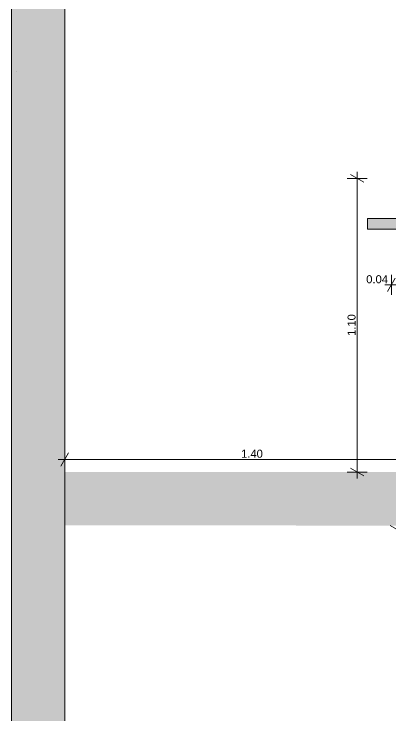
# Model space of a CAD drawing. Header units: millimetres. Extents: x 476571643 to 477489869, y 4620928210 to 4621294454.
# Drawn here: x 477413883 to 477415295, y 4621115350 to 4621117979 of the extents above; entities that cross this region are included whole.
import ezdxf

# ---------------------------------------------------------------- set-up
doc = ezdxf.new("R2010")
doc.units = ezdxf.units.MM
doc.header["$MEASUREMENT"] = 0
for name, color, linetype, lineweight in [('2D Drafting - General_Pen_No__250_Pen_No__7', 7, 'Continuous', 0), ('2D Drafting - General_Pen_No__250_Pen_No__7_Pen_No__250', 7, 'Continuous', 0), ('2D Drafting - General_Pen_No__250_Pen_No__7_Pen_No__7', 7, 'Continuous', 0), ('gegmebi_Pen_No__7_Pen_No__250', 7, 'Continuous', 0), ('New_2D Drafting - General_Pen_No__1', 1, 'Continuous', 0), ('New_2D Drafting - General_Pen_No__4', 7, 'Continuous', 0), ('reg_nak_Pen_No__250', 7, 'Continuous', 0), ('zoma_Pen_No__142', 142, 'Continuous', 0)]:
    doc.layers.add(name, color=color, linetype=linetype, lineweight=lineweight)
doc.layers.add('zoma', color=7, linetype='Continuous')
doc.styles.add('GENERATED_STYLE_2', font='arial.ttf')
doc.dimstyles.new('GENERATED_STYLE__2', dxfattribs={"dimtxt": 30.000001, "dimasz": 38, "dimexe": 0.18, "dimexo": 3, "dimgap": 0.09, "dimtad": 1, "dimtih": 1, "dimtoh": 1, "dimlfac": 0.001, "dimzin": 0, "dimdsep": 46, "dimtxsty": 'GENERATED_STYLE_2', "dimblk": 'ARROWHEAD_2', "dimblk1": 'ARROWHEAD_2', "dimblk2": 'ARROWHEAD_2', "dimcen": 0.09, "dimclrd": 142, "dimclre": 142, "dimclrt": 142, "dimadec": 0, "dimazin": 0, "dimtfac": 1, "dimtdec": 4, "dimtmove": 0, "dimatfit": 3, "dimfxl": 1, "dimtolj": 1, "dimtzin": 0, "dimarcsym": 0})
doc.dimstyles.new('GENERATED_STYLE__6', dxfattribs={"dimtxt": 30.000001, "dimasz": 38, "dimexe": 0.18, "dimexo": 3, "dimgap": 0.09, "dimtad": 1, "dimlfac": 0.001, "dimzin": 0, "dimdsep": 46, "dimtxsty": 'GENERATED_STYLE_2', "dimblk": 'ARROWHEAD_2', "dimblk1": 'ARROWHEAD_2', "dimblk2": 'ARROWHEAD_2', "dimcen": 0.09, "dimclrd": 142, "dimclre": 142, "dimclrt": 142, "dimadec": 0, "dimazin": 0, "dimtfac": 1, "dimtdec": 4, "dimtmove": 0, "dimatfit": 3, "dimfxl": 1, "dimtolj": 1, "dimtzin": 0, "dimarcsym": 0})

# ---------------------------------------------------------------- blocks, each defined once
blk = doc.blocks.new('*D1552', base_point=(476844527.1, 4621385791))
at = {"layer": 'zoma_Pen_No__142', "color": 142, "linetype": 'Continuous', "lineweight": 0, "transparency": 16777216}
for p, q in [((477414087.6, 4621116335.5), (477414058.7, 4621116285.5)), ((477414073.1, 4621116273), (477414073.1, 4621116348)), ((477415458.9, 4621116285.5), (477415487.8, 4621116335.5)), ((477415473.4, 4621116273), (477415473.4, 4621116348)), ((477414048.7, 4621116310.5), (477414073.1, 4621116310.5)), ((477414073.1, 4621116310.5), (477415473.4, 4621116310.5)), ((477415473.4, 4621116310.5), (477415497.8, 4621116310.5))]:
    blk.add_line(p, q, dxfattribs=at)
at = {"layer": 'zoma_Pen_No__142', "color": 142, "lineweight": 0, "transparency": 16777216, "insert": (477414733.3, 4621116316.5), "char_height": 30, "attachment_point": 7, "style": 'GENERATED_STYLE_2'}
blk.add_mtext('\\A1;{\\pql;\\fArial CYR|b0|i0|c204|p34;1.40}', dxfattribs=at)
blk = doc.blocks.new('ARROWHEAD_2')
at = {"color": 0, "linetype": 'Continuous', "lineweight": 0}
for p, q in [((0, 0), (-1, 0)), ((-0.378, -0.655), (0.378, 0.655))]:
    blk.add_line(p, q, dxfattribs=at)
blk = doc.blocks.new('*D1554', base_point=(476844527.1, 4621385791))
at = {"layer": 'zoma_Pen_No__142', "color": 142, "linetype": 'Continuous', "lineweight": 0, "transparency": 16777216}
for p, q in [((477415296.2, 4621116926.6), (477415296.2, 4621117001.6)), ((477415336.7, 4621116926.6), (477415336.7, 4621117001.6)), ((477415310.6, 4621116989.1), (477415281.8, 4621116939.1)), ((477415322.3, 4621116939.1), (477415351.1, 4621116989.1)), ((477415271.7, 4621116964.1), (477415296.2, 4621116964.1)), ((477415296.2, 4621116964.1), (477415336.7, 4621116964.1)), ((477415336.7, 4621116964.1), (477415361.1, 4621116964.1))]:
    blk.add_line(p, q, dxfattribs=at)
at = {"layer": 'zoma_Pen_No__142', "color": 142, "lineweight": 0, "transparency": 16777216, "insert": (477415201.9, 4621116970.1), "char_height": 30, "attachment_point": 7, "style": 'GENERATED_STYLE_2'}
blk.add_mtext('\\A1;{\\pql;\\fArial CYR|b0|i0|c204|p34;0.04}', dxfattribs=at)
blk = doc.blocks.new('*D1555', base_point=(476844527.1, 4621385791))
at = {"layer": 'zoma_Pen_No__142', "color": 142, "linetype": 'Continuous', "lineweight": 0, "transparency": 16777216}
for p, q in [((477415168.4, 4621117363), (477415168.4, 4621117387.5)), ((477415205.9, 4621117363), (477415130.9, 4621117363)), ((477415193.4, 4621117348.6), (477415143.4, 4621117377.4)), ((477415168.4, 4621116263), (477415168.4, 4621117363)), ((477415205.9, 4621116263), (477415130.9, 4621116263)), ((477415143.4, 4621116277.4), (477415193.4, 4621116248.6)), ((477415168.4, 4621116238.6), (477415168.4, 4621116263))]:
    blk.add_line(p, q, dxfattribs=at)
at = {"layer": 'zoma_Pen_No__142', "color": 142, "lineweight": 0, "transparency": 16777216, "insert": (477415162.4, 4621116773.1), "char_height": 30, "attachment_point": 7, "rotation": 90, "style": 'GENERATED_STYLE_2'}
blk.add_mtext('\\A1;{\\pql;\\fArial CYR|b0|i0|c204|p34;1.10}', dxfattribs=at)
blk = doc.blocks.new('*D1565', base_point=(476844527.1, 4621385791))
at = {"layer": 'zoma_Pen_No__142', "color": 142, "linetype": 'Continuous', "lineweight": 0, "transparency": 16777216}
for p, q in [((477415168.4, 4621117363), (477415168.4, 4621117387.5)), ((477415205.9, 4621117363), (477415130.9, 4621117363)), ((477415193.4, 4621117348.6), (477415143.4, 4621117377.4)), ((477415168.4, 4621116263), (477415168.4, 4621117363)), ((477415205.9, 4621116263), (477415130.9, 4621116263)), ((477415143.4, 4621116277.4), (477415193.4, 4621116248.6)), ((477415168.4, 4621116238.6), (477415168.4, 4621116263))]:
    blk.add_line(p, q, dxfattribs=at)
at = {"layer": 'zoma_Pen_No__142', "color": 142, "lineweight": 0, "transparency": 16777216, "insert": (477415162.4, 4621116773.1), "char_height": 30, "attachment_point": 7, "rotation": 90, "style": 'GENERATED_STYLE_2'}
blk.add_mtext('\\A1;{\\pql;\\fArial CYR|b0|i0|c204|p34;1.10}', dxfattribs=at)

msp = doc.modelspace()

# ---------------------------------------------------------------- hatches: boundary and pattern name
at = {"layer": '2D Drafting - General_Pen_No__250_Pen_No__7', "linetype": 'Continuous', "lineweight": 0}
msp.add_hatch(color=7, dxfattribs=at).paths.add_polyline_path([(477415473.33, 4621116263.011), (477414073.109, 4621116263.011), (477414073.111, 4621116063.055), (477415473.324, 4621116063.012)])
at = {"layer": '2D Drafting - General_Pen_No__250_Pen_No__7_Pen_No__7', "linetype": 'Continuous', "lineweight": 0}
msp.add_hatch(color=7, dxfattribs=at).paths.add_polyline_path([(477413873.077, 4621130385.002), (477413873.077, 4621115214.869), (477414073.077, 4621115214.869), (477414073.077, 4621130385.002)])
at = {"layer": 'New_2D Drafting - General_Pen_No__1', "linetype": 'Continuous', "lineweight": 0}
msp.add_hatch(color=1, dxfattribs=at).paths.add_polyline_path([(477415206.198, 4621117213.011), (477415206.198, 4621117172.564), (477415345.137, 4621117172.564), (477417869.644, 4621118776.714), (477417947.801, 4621118776.714), (477417947.801, 4621118816.581), (477417857.801, 4621118816.581), (477415334.208, 4621117213.011)])

# ---------------------------------------------------------------- linework, layer by layer
at = {"layer": '2D Drafting - General_Pen_No__250_Pen_No__7_Pen_No__250', "color": 7, "linetype": 'Continuous', "lineweight": 0, "flags": 128}
msp.add_lwpolyline([(477413873.077, 4621130385.002), (477413873.077, 4621115214.869), (477414073.077, 4621115214.869), (477414073.077, 4621130385.002)], close=True, dxfattribs=at)
at = {"layer": 'gegmebi_Pen_No__7_Pen_No__250', "color": 7, "linetype": 'Continuous', "lineweight": 0, "flags": 128}
msp.add_lwpolyline([(477413893.109, 4621117765.01), (477413893.109, 4621117764.877)], dxfattribs=at)
at = {"layer": 'New_2D Drafting - General_Pen_No__4', "color": 7, "linetype": 'Continuous', "lineweight": 0, "flags": 128}
msp.add_lwpolyline([(477415206.198, 4621117213.011), (477415206.198, 4621117172.564), (477415345.137, 4621117172.564), (477417869.644, 4621118776.714), (477417947.801, 4621118776.714), (477417947.801, 4621118816.581), (477417857.801, 4621118816.581), (477415334.208, 4621117213.011)], close=True, dxfattribs=at)
at = {"layer": 'reg_nak_Pen_No__250', "color": 7, "linetype": 'Continuous', "lineweight": 0, "flags": 128}
msp.add_lwpolyline([(477415291.301, 4621116063.018), (477416600.34, 4621115315.002)], dxfattribs=at)

# ---------------------------------------------------------------- dimensions: what is measured, and where the dimension line sits
at = {"layer": 'zoma', "color": 142, "linetype": 'Continuous', "lineweight": 0}
for picture in ['*D1555', '*D1565']:
    dim = msp.add_linear_dim(base=(477415168.415, 4621117363.011), p1=(477415292.964, 4621116263.011), p2=(477415292.964, 4621117363.011), angle=90, dimstyle='GENERATED_STYLE__6', dxfattribs=at)
    dim.commit()
    dim.dimension.update_dxf_attribs({"geometry": picture, "text_midpoint": (477415147.415, 4621116812.067), "dimtype": 160, "text_rotation": 90})
for base, p1, p2, picture, middle in [((477415336.684, 4621116964.132), (477415296.198, 4621116964.132), (477415336.684, 4621116964.018), '*D1554', (477415240.896, 4621116985.132)), ((477415473.359, 4621116310.518), (477414073.146, 4621116263.011), (477415473.359, 4621116013.444), '*D1552', (477414772.309, 4621116331.518))]:
    dim = msp.add_linear_dim(base=base, p1=p1, p2=p2, dimstyle='GENERATED_STYLE__2', dxfattribs=at)
    dim.commit()
    dim.dimension.update_dxf_attribs({"geometry": picture, "text_midpoint": middle, "dimtype": 160})

doc.saveas('drawing.dxf')
